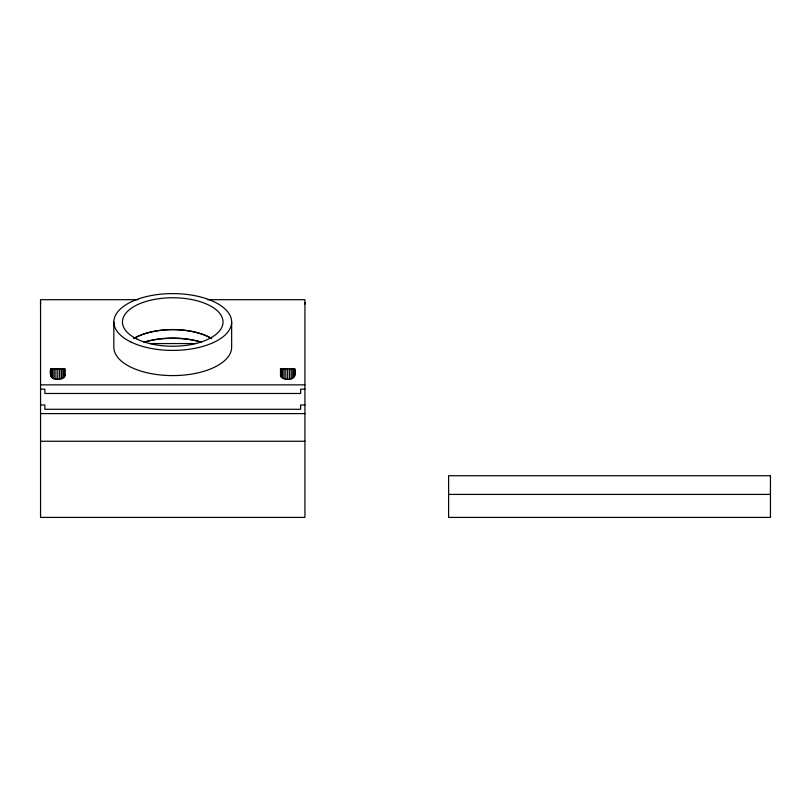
<?xml version="1.0" encoding="UTF-8"?>
<svg xmlns="http://www.w3.org/2000/svg" width="811" height="811" viewBox="0 0 811 811"><rect width="100%" height="100%" fill="white"/><g stroke="black" fill="none" stroke-linecap="round" stroke-linejoin="round"><path stroke-width="1.22" d="M40.55 304.003L40.55 302.422M304.926 304.003L304.926 302.422M64.728 376.395L64.971 368.833L50.606 368.833C49.522 373.263 50.363 379.092 55.929 379.183C59 379.518 62.863 379.193 64.728 376.395L64.728 368.833M280.494 375.371L280.494 368.843L294.869 368.843C296.927 374.378 293.694 380.035 287.682 379.325C284.985 379.234 281.052 378.534 280.494 375.371L280.738 374.347M55.929 379.183L55.929 368.833L59.649 368.833L59.649 379.183M137.951 299.695L40.55 299.695L40.55 517.408L304.926 517.408L304.926 299.695L207.525 299.695M150.045 343.55L195.431 343.55M55.351 368.823L54.347 368.833L56.071 368.833M60.227 368.833L61.241 368.833L59.517 368.823M40.55 384.86L304.926 384.86M40.55 389.168L44.858 389.168L44.858 393.477L300.617 393.477L300.617 389.168L304.926 389.168M40.55 404.973L44.858 404.973L44.858 409.281L300.617 409.281L300.617 404.973L304.926 404.973M40.55 413.6L304.926 413.6M40.55 441.255L304.926 441.255M448.605 494.416L770.45 494.416M64.728 374.347L64.971 375.371M294.616 368.843L294.616 376.395M293.906 368.843L293.906 377.348M292.761 368.843L292.761 378.159M291.271 368.843L291.271 378.788M289.537 368.843L289.537 379.183M287.682 368.843L287.682 379.325M285.827 368.843L285.827 379.183M284.093 368.843L284.093 378.788M282.603 368.843L282.603 378.159M281.458 368.843L281.458 377.348M280.738 368.843L280.738 376.395M231.642 322.008L231.642 347.179A58.909 28.415 0 0 1 172.733 375.594A58.909 28.415 0 0 1 113.824 347.179L113.824 322.008M64.018 368.833L64.018 377.348M62.873 368.833L62.873 378.159M61.383 368.833L61.383 378.788M57.794 368.833L57.794 379.325M54.195 368.833L54.195 378.788M52.715 368.833L52.715 378.159M51.569 368.833L51.569 377.348M50.85 368.833L50.85 376.395M133.866 338.542A50.292 24.249 0 0 1 211.6 338.542M143.902 342.414A50.292 24.249 0 0 1 201.574 342.414M145.088 341.755A57.469 27.716 0 0 1 200.388 341.755M133.866 338.41A50.292 24.249 0 0 1 211.6 338.41M770.45 475.733L448.605 475.733L448.605 517.408L770.45 517.408L770.45 475.733M137.181 339.15A50.292 24.249 0 0 0 221.312 328.283A50.292 24.249 0 0 0 159.716 298.58A50.292 24.249 0 0 0 137.181 339.15M131.078 342.09A58.909 28.415 0 0 0 229.635 329.357A58.909 28.415 0 0 0 157.486 294.565A58.909 28.415 0 0 0 131.078 342.09"/></g></svg>
